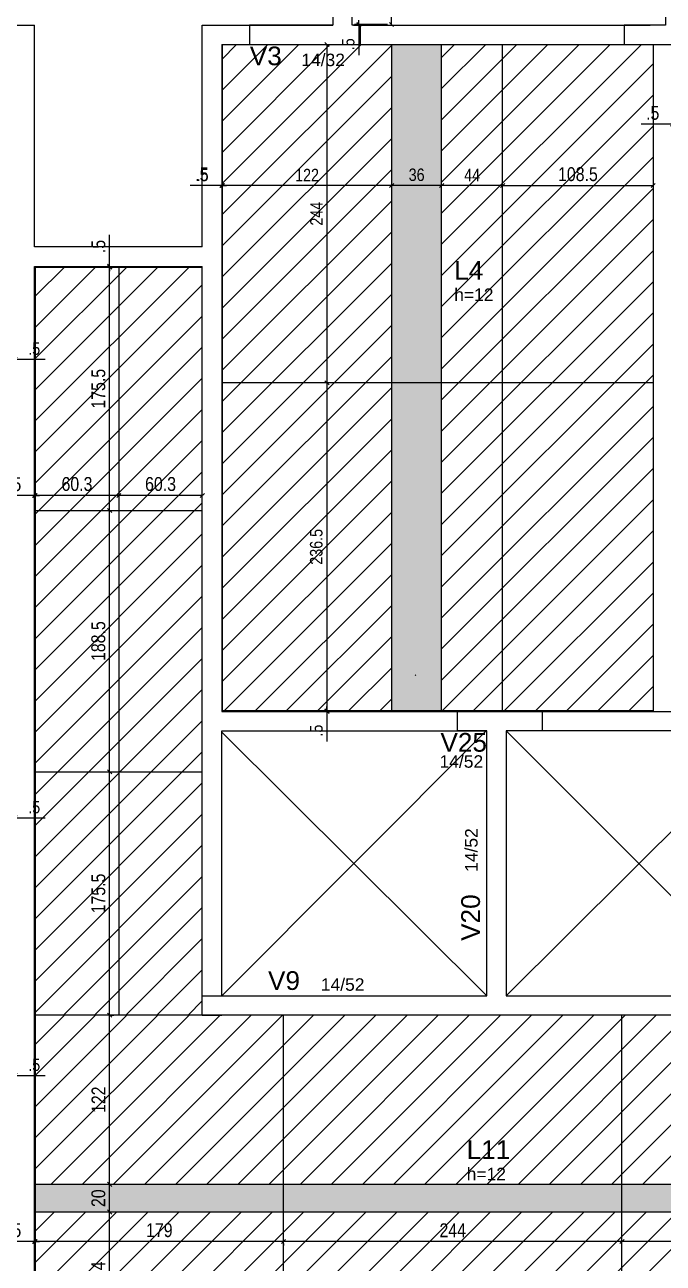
# Model space of a CAD drawing. Header units: millimetres. Extents: x 2513 to 6805, y 428 to 3176.
# Drawn here: x 4114 to 4574, y 1701 to 2594 of the extents above; entities that cross this region are included whole.
import ezdxf

# ---------------------------------------------------------------- set-up
doc = ezdxf.new("R2010")
doc.units = ezdxf.units.MM
for name, color, linetype in [('10', 252, 'Continuous'), ('9', 8, 'Continuous'), ('COTA', 241, 'Continuous'), ('ES-VIGA', 3, 'Continuous'), ('L-D', 2, 'Continuous'), ('L-N', 4, 'Continuous'), ('Painéis', 200, 'Continuous'), ('VIG-D', 2, 'Continuous'), ('VIG-N', 4, 'Continuous')]:
    doc.layers.add(name, color=color, linetype=linetype)
doc.layers.add('Hachura', color=251, linetype='Continuous', lineweight=9)
doc.layers.add('REAPROVEITAMENTO', color=251, linetype='Continuous', lineweight=9)
doc.styles.add('COTA TECNICA', font='techl___.ttf', dxfattribs={"height": 10})
doc.styles.add('COTA TECNICA-50', font='techl___.ttf', dxfattribs={"height": 9})
doc.styles.add('TQS_ARIAL', font='arial.ttf')
doc.dimstyles.new('COTA PAINEL-50', dxfattribs={"dimtxt": 9, "dimasz": 3, "dimexe": 3, "dimexo": 3, "dimgap": 3, "dimtad": 1, "dimdec": 1, "dimzin": 12, "dimdsep": 46, "dimtxsty": 'COTA TECNICA-50', "dimblk1": 'OBLIQUE', "dimblk2": 'OBLIQUE', "dimsah": 1, "dimcen": 0.9, "dimclrd": 4, "dimclre": 4, "dimclrt": 240, "dimadec": 1, "dimazin": 3, "dimtfac": 1, "dimtdec": 1, "dimtmove": 0, "dimatfit": 3, "dimfxl": 1, "dimtolj": 1, "dimtzin": 12, "dimarcsym": 0})
doc.dimstyles.new('PAINEL', dxfattribs={"dimtxt": 10, "dimasz": 3, "dimexe": 3, "dimexo": 3, "dimgap": 3, "dimtad": 1, "dimdec": 1, "dimzin": 12, "dimdsep": 46, "dimtxsty": 'COTA TECNICA', "dimblk1": 'OBLIQUE', "dimblk2": 'OBLIQUE', "dimsah": 1, "dimcen": 0.9, "dimclrd": 4, "dimclre": 4, "dimclrt": 240, "dimadec": 1, "dimazin": 3, "dimtfac": 1, "dimtdec": 1, "dimtmove": 0, "dimatfit": 3, "dimfxl": 1, "dimtolj": 1, "dimtzin": 12, "dimarcsym": 0})

# ---------------------------------------------------------------- blocks, each defined once
blk = doc.blocks.new('_Oblique')
at = {"color": 0, "linetype": 'ByBlock', "lineweight": -2}
blk.add_line((-0.5, -0.5), (0.5, 0.5), dxfattribs=at)
blk = doc.blocks.new('*D169')
at = {"layer": 'COTA', "color": 4, "lineweight": -2, "transparency": 16777216}
for p, q in [((4331.87, 2579.56), (4331.87, 2335.56)), ((4329.48, 2335.56), (4328.87, 2335.56))]:
    blk.add_line(p, q, dxfattribs=at)
at = {"layer": 'Defpoints', "color": 0, "transparency": 16777216}
for p in [(4331.87, 2579.56), (4331.87, 2335.56), (4332.48, 2335.56)]:
    blk.add_point(p, dxfattribs=at)
at = {"layer": 'COTA', "color": 4, "lineweight": -2, "transparency": 16777216, "xscale": 3, "yscale": 3, "zscale": 3}
for p, rotation in [((4331.87, 2579.56), 90), ((4331.87, 2335.56), 270)]:
    blk.add_blockref('_Oblique', p, dxfattribs=dict(at, rotation=rotation))
at = {"layer": 'COTA', "color": 240, "transparency": 16777216, "insert": (4324.3, 2457.56), "char_height": 9, "attachment_point": 5, "rotation": 90, "style": 'COTA TECNICA-50'}
blk.add_mtext('\\A1;244', dxfattribs=at)
blk = doc.blocks.new('*D170')
at = {"layer": 'COTA', "color": 4, "lineweight": -2, "transparency": 16777216}
for p, q in [((4331.87, 2335.56), (4331.87, 2099.06)), ((4334.2, 2099.06), (4328.87, 2099.06))]:
    blk.add_line(p, q, dxfattribs=at)
at = {"layer": 'Defpoints', "color": 0, "transparency": 16777216}
for p in [(4331.87, 2335.56), (4331.87, 2099.06), (4337.2, 2099.06)]:
    blk.add_point(p, dxfattribs=at)
at = {"layer": 'COTA', "color": 4, "lineweight": -2, "transparency": 16777216, "xscale": 3, "yscale": 3, "zscale": 3}
for p, rotation in [((4331.87, 2335.56), 90), ((4331.87, 2099.06), 270)]:
    blk.add_blockref('_Oblique', p, dxfattribs=dict(at, rotation=rotation))
at = {"layer": 'COTA', "color": 240, "transparency": 16777216, "insert": (4324.17, 2217.31), "char_height": 9, "attachment_point": 5, "rotation": 90, "style": 'COTA TECNICA-50'}
blk.add_mtext('\\A1;236.5', dxfattribs=at)
blk = doc.blocks.new('*D88')
at = {"layer": 'COTA', "color": 4, "lineweight": -2, "transparency": 16777216}
blk.add_line((4458.51, 2477.89), (4414.5, 2477.89), dxfattribs=at)
at = {"layer": 'Defpoints', "color": 0, "transparency": 16777216}
for p in [(4414.5, 2477.89), (4414.5, 2477.89), (4458.51, 2477.89)]:
    blk.add_point(p, dxfattribs=at)
at = {"layer": 'COTA', "color": 4, "lineweight": -2, "transparency": 16777216, "xscale": 3, "yscale": 3, "zscale": 3, "rotation": 180}
blk.add_blockref('_Oblique', (4414.5, 2477.89), dxfattribs=at)
at = {"layer": 'COTA', "color": 4, "lineweight": -2, "transparency": 16777216, "xscale": 3, "yscale": 3, "zscale": 3}
blk.add_blockref('_Oblique', (4458.51, 2477.89), dxfattribs=at)
at = {"layer": 'COTA', "color": 240, "transparency": 16777216, "insert": (4436.51, 2485.46), "char_height": 9, "attachment_point": 5, "style": 'COTA TECNICA-50'}
blk.add_mtext('\\A1;44', dxfattribs=at)
blk = doc.blocks.new('*D89')
at = {"layer": 'COTA', "color": 4, "lineweight": -2, "transparency": 16777216}
blk.add_line((4414.5, 2477.89), (4378.5, 2477.89), dxfattribs=at)
at = {"layer": 'Defpoints', "color": 0, "transparency": 16777216}
for p in [(4378.5, 2477.89), (4378.5, 2477.89), (4414.5, 2477.89)]:
    blk.add_point(p, dxfattribs=at)
at = {"layer": 'COTA', "color": 4, "lineweight": -2, "transparency": 16777216, "xscale": 3, "yscale": 3, "zscale": 3, "rotation": 180}
blk.add_blockref('_Oblique', (4378.5, 2477.89), dxfattribs=at)
at = {"layer": 'COTA', "color": 4, "lineweight": -2, "transparency": 16777216, "xscale": 3, "yscale": 3, "zscale": 3}
blk.add_blockref('_Oblique', (4414.5, 2477.89), dxfattribs=at)
at = {"layer": 'COTA', "color": 240, "transparency": 16777216, "insert": (4396.5, 2485.59), "char_height": 9, "attachment_point": 5, "style": 'COTA TECNICA-50'}
blk.add_mtext('\\A1;36', dxfattribs=at)
blk = doc.blocks.new('*D90')
at = {"layer": 'COTA', "color": 4, "lineweight": -2, "transparency": 16777216}
blk.add_line((4378.5, 2477.89), (4256.5, 2477.89), dxfattribs=at)
at = {"layer": 'Defpoints', "color": 0, "transparency": 16777216}
for p in [(4256.5, 2477.89), (4256.5, 2477.89), (4378.5, 2477.89)]:
    blk.add_point(p, dxfattribs=at)
at = {"layer": 'COTA', "color": 4, "lineweight": -2, "transparency": 16777216, "xscale": 3, "yscale": 3, "zscale": 3, "rotation": 180}
blk.add_blockref('_Oblique', (4256.5, 2477.89), dxfattribs=at)
at = {"layer": 'COTA', "color": 4, "lineweight": -2, "transparency": 16777216, "xscale": 3, "yscale": 3, "zscale": 3}
blk.add_blockref('_Oblique', (4378.5, 2477.89), dxfattribs=at)
at = {"layer": 'COTA', "color": 240, "transparency": 16777216, "insert": (4317.5, 2485.44), "char_height": 9, "attachment_point": 5, "style": 'COTA TECNICA-50'}
blk.add_mtext('\\A1;122', dxfattribs=at)
blk = doc.blocks.new('*D91')
at = {"layer": 'COTA', "color": 4, "lineweight": -2, "transparency": 16777216}
for p, q in [((4256, 2477.9), (4234.41, 2477.9)), ((4256.5, 2477.9), (4256, 2477.9)), ((4256.5, 2477.9), (4259.5, 2477.9))]:
    blk.add_line(p, q, dxfattribs=at)
at = {"layer": 'Defpoints', "color": 0, "transparency": 16777216}
for p in [(4256, 2477.9), (4256, 2477.9), (4256.5, 2477.9)]:
    blk.add_point(p, dxfattribs=at)
at = {"layer": 'COTA', "color": 4, "lineweight": -2, "transparency": 16777216, "xscale": 3, "yscale": 3, "zscale": 3}
blk.add_blockref('_Oblique', (4256, 2477.9), dxfattribs=at)
at = {"layer": 'COTA', "color": 4, "lineweight": -2, "transparency": 16777216, "xscale": 3, "yscale": 3, "zscale": 3, "rotation": 180}
blk.add_blockref('_Oblique', (4256.5, 2477.9), dxfattribs=at)
at = {"layer": 'COTA', "color": 240, "transparency": 16777216, "insert": (4242.21, 2485.49), "char_height": 9, "attachment_point": 5, "style": 'COTA TECNICA-50'}
blk.add_mtext('\\A1;.5', dxfattribs=at)
blk = doc.blocks.new('*D92')
at = {"layer": 'COTA', "color": 4, "lineweight": -2, "transparency": 16777216}
for p, q in [((4331.87, 2099.06), (4331.87, 2102.06)), ((4331.87, 2099.06), (4331.87, 2098.56)), ((4331.87, 2098.56), (4331.87, 2076.97))]:
    blk.add_line(p, q, dxfattribs=at)
at = {"layer": 'Defpoints', "color": 0, "transparency": 16777216}
for p in [(4331.87, 2099.06), (4331.87, 2098.56), (4331.87, 2098.56)]:
    blk.add_point(p, dxfattribs=at)
at = {"layer": 'COTA', "color": 4, "lineweight": -2, "transparency": 16777216, "xscale": 3, "yscale": 3, "zscale": 3}
for p, rotation in [((4331.87, 2099.06), 270), ((4331.87, 2098.56), 90)]:
    blk.add_blockref('_Oblique', p, dxfattribs=dict(at, rotation=rotation))
at = {"layer": 'COTA', "color": 240, "transparency": 16777216, "insert": (4324.27, 2084.77), "char_height": 9, "attachment_point": 5, "rotation": 90, "style": 'COTA TECNICA-50'}
blk.add_mtext('\\A1;.5', dxfattribs=at)
blk = doc.blocks.new('*D101')
at = {"layer": 'COTA', "color": 4, "lineweight": -2, "transparency": 16777216}
for p, q in [((4106.5, 2021.97), (4103.5, 2021.97)), ((4106.5, 2021.97), (4107, 2021.97)), ((4107, 2021.97), (4128.6, 2021.97))]:
    blk.add_line(p, q, dxfattribs=at)
at = {"layer": 'Defpoints', "color": 0, "transparency": 16777216}
for p in [(4106.5, 2021.97), (4107, 2021.97), (4107, 2021.97)]:
    blk.add_point(p, dxfattribs=at)
at = {"layer": 'COTA', "color": 4, "lineweight": -2, "transparency": 16777216, "xscale": 3, "yscale": 3, "zscale": 3}
blk.add_blockref('_Oblique', (4106.5, 2021.97), dxfattribs=at)
at = {"layer": 'COTA', "color": 4, "lineweight": -2, "transparency": 16777216, "xscale": 3, "yscale": 3, "zscale": 3, "rotation": 180}
blk.add_blockref('_Oblique', (4107, 2021.97), dxfattribs=at)
at = {"layer": 'COTA', "color": 240, "transparency": 16777216, "insert": (4120.8, 2029.57), "char_height": 9, "attachment_point": 5, "style": 'COTA TECNICA-50'}
blk.add_mtext('\\A1;.5', dxfattribs=at)
blk = doc.blocks.new('*D108')
at = {"layer": 'COTA', "color": 4, "lineweight": -2, "transparency": 16777216}
blk.add_line((4378.37, 2594.06), (4378.37, 2644.31), dxfattribs=at)
at = {"layer": 'Defpoints', "color": 0, "transparency": 16777216}
for p in [(4378.37, 2644.31), (4378.37, 2644.31), (4378.37, 2594.06)]:
    blk.add_point(p, dxfattribs=at)
at = {"layer": 'COTA', "color": 4, "lineweight": -2, "transparency": 16777216, "xscale": 3, "yscale": 3, "zscale": 3}
for p, rotation in [((4378.37, 2644.31), 90), ((4378.37, 2594.06), 270)]:
    blk.add_blockref('_Oblique', p, dxfattribs=dict(at, rotation=rotation))
at = {"layer": 'COTA', "color": 240, "transparency": 16777216, "insert": (4370.68, 2619.19), "char_height": 9, "attachment_point": 5, "rotation": 90, "style": 'COTA TECNICA-50'}
blk.add_mtext('\\A1;50.3', dxfattribs=at)
blk = doc.blocks.new('*D111')
at = {"layer": 'COTA', "color": 4, "lineweight": -2, "transparency": 16777216}
for p, q in [((4375.37, 2594.06), (4351.78, 2594.06)), ((4375.37, 2593.56), (4351.78, 2593.56)), ((4354.78, 2594.06), (4354.78, 2597.06)), ((4354.78, 2594.06), (4354.78, 2593.56)), ((4354.78, 2593.56), (4354.78, 2571.97))]:
    blk.add_line(p, q, dxfattribs=at)
at = {"layer": 'Defpoints', "color": 0, "transparency": 16777216}
for p in [(4354.78, 2593.56), (4378.37, 2594.06), (4378.37, 2593.56)]:
    blk.add_point(p, dxfattribs=at)
at = {"layer": 'COTA', "color": 4, "lineweight": -2, "transparency": 16777216, "xscale": 3, "yscale": 3, "zscale": 3}
for p, rotation in [((4354.78, 2594.06), 270), ((4354.78, 2593.56), 90)]:
    blk.add_blockref('_Oblique', p, dxfattribs=dict(at, rotation=rotation))
at = {"layer": 'COTA', "color": 240, "transparency": 16777216, "insert": (4347.18, 2579.77), "char_height": 9, "attachment_point": 5, "rotation": 90, "style": 'COTA TECNICA-50'}
blk.add_mtext('\\A1;.5', dxfattribs=at)
blk = doc.blocks.new('*D55')
at = {"layer": 'COTA', "color": 4, "lineweight": -2, "transparency": 16777216}
for p, q in [((4106.5, 2352.62), (4103.5, 2352.62)), ((4106.5, 2352.62), (4107, 2352.62)), ((4107, 2352.62), (4128.6, 2352.62))]:
    blk.add_line(p, q, dxfattribs=at)
at = {"layer": 'Defpoints', "color": 0, "transparency": 16777216}
for p in [(4106.5, 2352.62), (4107, 2352.62), (4107, 2352.62)]:
    blk.add_point(p, dxfattribs=at)
at = {"layer": 'COTA', "color": 4, "lineweight": -2, "transparency": 16777216, "xscale": 3, "yscale": 3, "zscale": 3}
blk.add_blockref('_Oblique', (4106.5, 2352.62), dxfattribs=at)
at = {"layer": 'COTA', "color": 4, "lineweight": -2, "transparency": 16777216, "xscale": 3, "yscale": 3, "zscale": 3, "rotation": 180}
blk.add_blockref('_Oblique', (4107, 2352.62), dxfattribs=at)
at = {"layer": 'COTA', "color": 240, "transparency": 16777216, "insert": (4120.8, 2360.22), "char_height": 9, "attachment_point": 5, "style": 'COTA TECNICA-50'}
blk.add_mtext('\\A1;.5', dxfattribs=at)
blk = doc.blocks.new('*D58')
at = {"layer": 'COTA', "color": 4, "lineweight": -2, "transparency": 16777216}
for p, q in [((4106.5, 1836.15), (4103.5, 1836.15)), ((4106.5, 1836.15), (4107, 1836.15)), ((4107, 1836.15), (4128.6, 1836.15))]:
    blk.add_line(p, q, dxfattribs=at)
at = {"layer": 'Defpoints', "color": 0, "transparency": 16777216}
for p in [(4106.5, 1836.15), (4107, 1836.15), (4107, 1836.15)]:
    blk.add_point(p, dxfattribs=at)
at = {"layer": 'COTA', "color": 4, "lineweight": -2, "transparency": 16777216, "xscale": 3, "yscale": 3, "zscale": 3}
blk.add_blockref('_Oblique', (4106.5, 1836.15), dxfattribs=at)
at = {"layer": 'COTA', "color": 4, "lineweight": -2, "transparency": 16777216, "xscale": 3, "yscale": 3, "zscale": 3, "rotation": 180}
blk.add_blockref('_Oblique', (4107, 1836.15), dxfattribs=at)
at = {"layer": 'COTA', "color": 240, "transparency": 16777216, "insert": (4120.8, 1843.75), "char_height": 9, "attachment_point": 5, "style": 'COTA TECNICA-50'}
blk.add_mtext('\\A1;.5', dxfattribs=at)
blk = doc.blocks.new('*D152')
at = {"layer": 'COTA', "color": 4, "lineweight": -2, "transparency": 16777216}
for p, q in [((4581, 2522.14), (4558.35, 2522.14)), ((4581.5, 2522.14), (4581, 2522.14)), ((4581.5, 2522.14), (4584.5, 2522.14))]:
    blk.add_line(p, q, dxfattribs=at)
at = {"layer": 'Defpoints', "color": 0, "transparency": 16777216}
for p in [(4581, 2522.14), (4581, 2522.14), (4581.5, 2522.14)]:
    blk.add_point(p, dxfattribs=at)
at = {"layer": 'COTA', "color": 4, "lineweight": -2, "transparency": 16777216, "xscale": 3, "yscale": 3, "zscale": 3}
blk.add_blockref('_Oblique', (4581, 2522.14), dxfattribs=at)
at = {"layer": 'COTA', "color": 4, "lineweight": -2, "transparency": 16777216, "xscale": 3, "yscale": 3, "zscale": 3, "rotation": 180}
blk.add_blockref('_Oblique', (4581.5, 2522.14), dxfattribs=at)
at = {"layer": 'COTA', "color": 240, "transparency": 16777216, "insert": (4566.68, 2530.25), "char_height": 10, "attachment_point": 5, "style": 'COTA TECNICA'}
blk.add_mtext('\\A1;.5', dxfattribs=at)
blk = doc.blocks.new('*D9')
at = {"layer": 'COTA', "color": 4, "lineweight": -2, "transparency": 16777216}
blk.add_line((4175.19, 1653.57), (4175.19, 1737.57), dxfattribs=at)
at = {"layer": 'Defpoints', "color": 0, "transparency": 16777216}
for p in [(4175.19, 1737.57), (4175.19, 1737.57), (4175.19, 1653.57)]:
    blk.add_point(p, dxfattribs=at)
at = {"layer": 'COTA', "color": 4, "lineweight": -2, "transparency": 16777216, "xscale": 3, "yscale": 3, "zscale": 3}
for p, rotation in [((4175.19, 1737.57), 90), ((4175.19, 1653.57), 270)]:
    blk.add_blockref('_Oblique', p, dxfattribs=dict(at, rotation=rotation))
at = {"layer": 'COTA', "color": 240, "transparency": 16777216, "insert": (4167.1, 1695.57), "char_height": 10, "attachment_point": 5, "rotation": 90, "style": 'COTA TECNICA'}
blk.add_mtext('\\A1;84', dxfattribs=at)
blk = doc.blocks.new('*D10')
at = {"layer": 'COTA', "color": 4, "lineweight": -2, "transparency": 16777216}
blk.add_line((4175.19, 1737.57), (4175.19, 1757.57), dxfattribs=at)
at = {"layer": 'Defpoints', "color": 0, "transparency": 16777216}
for p in [(4175.19, 1757.57), (4175.19, 1757.57), (4175.19, 1737.57)]:
    blk.add_point(p, dxfattribs=at)
at = {"layer": 'COTA', "color": 4, "lineweight": -2, "transparency": 16777216, "xscale": 3, "yscale": 3, "zscale": 3}
for p, rotation in [((4175.19, 1757.57), 90), ((4175.19, 1737.57), 270)]:
    blk.add_blockref('_Oblique', p, dxfattribs=dict(at, rotation=rotation))
at = {"layer": 'COTA', "color": 240, "transparency": 16777216, "insert": (4167.09, 1747.57), "char_height": 10, "attachment_point": 5, "rotation": 90, "style": 'COTA TECNICA'}
blk.add_mtext('\\A1;20', dxfattribs=at)
blk = doc.blocks.new('*D11')
at = {"layer": 'COTA', "color": 4, "lineweight": -2, "transparency": 16777216}
blk.add_line((4175.19, 1757.57), (4175.19, 1879.57), dxfattribs=at)
at = {"layer": 'Defpoints', "color": 0, "transparency": 16777216}
for p in [(4175.19, 1879.57), (4175.19, 1879.57), (4175.19, 1757.57)]:
    blk.add_point(p, dxfattribs=at)
at = {"layer": 'COTA', "color": 4, "lineweight": -2, "transparency": 16777216, "xscale": 3, "yscale": 3, "zscale": 3}
for p, rotation in [((4175.19, 1879.57), 90), ((4175.19, 1757.57), 270)]:
    blk.add_blockref('_Oblique', p, dxfattribs=dict(at, rotation=rotation))
at = {"layer": 'COTA', "color": 240, "transparency": 16777216, "insert": (4167.14, 1818.57), "char_height": 10, "attachment_point": 5, "rotation": 90, "style": 'COTA TECNICA'}
blk.add_mtext('\\A1;122', dxfattribs=at)
blk = doc.blocks.new('*D15')
at = {"layer": 'COTA', "color": 4, "lineweight": -2, "transparency": 16777216}
blk.add_line((4242, 2254.35), (4181.75, 2254.35), dxfattribs=at)
at = {"layer": 'Defpoints', "color": 0, "transparency": 16777216}
for p in [(4181.75, 2254.35), (4181.75, 2254.35), (4242, 2254.35)]:
    blk.add_point(p, dxfattribs=at)
at = {"layer": 'COTA', "color": 4, "lineweight": -2, "transparency": 16777216, "xscale": 3, "yscale": 3, "zscale": 3, "rotation": 180}
blk.add_blockref('_Oblique', (4181.75, 2254.35), dxfattribs=at)
at = {"layer": 'COTA', "color": 4, "lineweight": -2, "transparency": 16777216, "xscale": 3, "yscale": 3, "zscale": 3}
blk.add_blockref('_Oblique', (4242, 2254.35), dxfattribs=at)
at = {"layer": 'COTA', "color": 240, "transparency": 16777216, "insert": (4211.88, 2262.57), "char_height": 10, "attachment_point": 5, "style": 'COTA TECNICA'}
blk.add_mtext('\\A1;60.3', dxfattribs=at)
blk = doc.blocks.new('*D16')
at = {"layer": 'COTA', "color": 4, "lineweight": -2, "transparency": 16777216}
blk.add_line((4181.75, 2254.35), (4121.5, 2254.35), dxfattribs=at)
at = {"layer": 'Defpoints', "color": 0, "transparency": 16777216}
for p in [(4121.5, 2254.35), (4121.5, 2254.35), (4181.75, 2254.35)]:
    blk.add_point(p, dxfattribs=at)
at = {"layer": 'COTA', "color": 4, "lineweight": -2, "transparency": 16777216, "xscale": 3, "yscale": 3, "zscale": 3, "rotation": 180}
blk.add_blockref('_Oblique', (4121.5, 2254.35), dxfattribs=at)
at = {"layer": 'COTA', "color": 4, "lineweight": -2, "transparency": 16777216, "xscale": 3, "yscale": 3, "zscale": 3}
blk.add_blockref('_Oblique', (4181.75, 2254.35), dxfattribs=at)
at = {"layer": 'COTA', "color": 240, "transparency": 16777216, "insert": (4151.63, 2262.57), "char_height": 10, "attachment_point": 5, "style": 'COTA TECNICA'}
blk.add_mtext('\\A1;60.3', dxfattribs=at)
blk = doc.blocks.new('*D17')
at = {"layer": 'COTA', "color": 4, "lineweight": -2, "transparency": 16777216}
for p, q in [((4121, 2254.35), (4098.35, 2254.35)), ((4121.5, 2254.35), (4121, 2254.35)), ((4121.5, 2254.35), (4124.5, 2254.35))]:
    blk.add_line(p, q, dxfattribs=at)
at = {"layer": 'Defpoints', "color": 0, "transparency": 16777216}
for p in [(4121, 2254.35), (4121, 2254.35), (4121.5, 2254.35)]:
    blk.add_point(p, dxfattribs=at)
at = {"layer": 'COTA', "color": 4, "lineweight": -2, "transparency": 16777216, "xscale": 3, "yscale": 3, "zscale": 3}
blk.add_blockref('_Oblique', (4121, 2254.35), dxfattribs=at)
at = {"layer": 'COTA', "color": 4, "lineweight": -2, "transparency": 16777216, "xscale": 3, "yscale": 3, "zscale": 3, "rotation": 180}
blk.add_blockref('_Oblique', (4121.5, 2254.35), dxfattribs=at)
at = {"layer": 'COTA', "color": 240, "transparency": 16777216, "insert": (4106.68, 2262.46), "char_height": 10, "attachment_point": 5, "style": 'COTA TECNICA'}
blk.add_mtext('\\A1;.5', dxfattribs=at)
blk = doc.blocks.new('*D18')
at = {"layer": 'COTA', "color": 4, "lineweight": -2, "transparency": 16777216}
blk.add_line((4458.51, 2477.89), (4567, 2477.89), dxfattribs=at)
at = {"layer": 'Defpoints', "color": 0, "transparency": 16777216}
for p in [(4458.51, 2477.89), (4567, 2477.89), (4567, 2477.89)]:
    blk.add_point(p, dxfattribs=at)
at = {"layer": 'COTA', "color": 4, "lineweight": -2, "transparency": 16777216, "xscale": 3, "yscale": 3, "zscale": 3, "rotation": 180}
blk.add_blockref('_Oblique', (4458.51, 2477.89), dxfattribs=at)
at = {"layer": 'COTA', "color": 4, "lineweight": -2, "transparency": 16777216, "xscale": 3, "yscale": 3, "zscale": 3}
blk.add_blockref('_Oblique', (4567, 2477.89), dxfattribs=at)
at = {"layer": 'COTA', "color": 240, "transparency": 16777216, "insert": (4512.76, 2486.02), "char_height": 10, "attachment_point": 5, "style": 'COTA TECNICA'}
blk.add_mtext('\\A1;108.5', dxfattribs=at)
blk = doc.blocks.new('*D19')
at = {"layer": 'COTA', "color": 4, "lineweight": -2, "transparency": 16777216}
for p, q in [((4175.19, 1879.57), (4175.19, 2055.07)), ((4175.64, 2055.07), (4178.19, 2055.07)), ((4175.64, 1879.57), (4178.19, 1879.57))]:
    blk.add_line(p, q, dxfattribs=at)
at = {"layer": 'Defpoints', "color": 0, "transparency": 16777216}
for p in [(4172.64, 2055.07), (4175.19, 2055.07), (4172.64, 1879.57)]:
    blk.add_point(p, dxfattribs=at)
at = {"layer": 'COTA', "color": 4, "lineweight": -2, "transparency": 16777216, "xscale": 3, "yscale": 3, "zscale": 3}
for p, rotation in [((4175.19, 2055.07), 90), ((4175.19, 1879.57), 270)]:
    blk.add_blockref('_Oblique', p, dxfattribs=dict(at, rotation=rotation))
at = {"layer": 'COTA', "color": 240, "transparency": 16777216, "insert": (4167.08, 1967.32), "char_height": 10, "attachment_point": 5, "rotation": 90, "style": 'COTA TECNICA'}
blk.add_mtext('\\A1;175.5', dxfattribs=at)
blk = doc.blocks.new('*D20')
at = {"layer": 'COTA', "color": 4, "lineweight": -2, "transparency": 16777216}
blk.add_line((4175.19, 2055.07), (4175.19, 2243.57), dxfattribs=at)
at = {"layer": 'Defpoints', "color": 0, "transparency": 16777216}
for p in [(4175.19, 2243.57), (4175.19, 2243.57), (4175.19, 2055.07)]:
    blk.add_point(p, dxfattribs=at)
at = {"layer": 'COTA', "color": 4, "lineweight": -2, "transparency": 16777216, "xscale": 3, "yscale": 3, "zscale": 3}
for p, rotation in [((4175.19, 2243.57), 90), ((4175.19, 2055.07), 270)]:
    blk.add_blockref('_Oblique', p, dxfattribs=dict(at, rotation=rotation))
at = {"layer": 'COTA', "color": 240, "transparency": 16777216, "insert": (4167.06, 2149.32), "char_height": 10, "attachment_point": 5, "rotation": 90, "style": 'COTA TECNICA'}
blk.add_mtext('\\A1;188.5', dxfattribs=at)
blk = doc.blocks.new('*D21')
at = {"layer": 'COTA', "color": 4, "lineweight": -2, "transparency": 16777216}
blk.add_line((4175.19, 2243.57), (4175.19, 2419.07), dxfattribs=at)
at = {"layer": 'Defpoints', "color": 0, "transparency": 16777216}
for p in [(4175.19, 2419.07), (4175.19, 2419.07), (4175.19, 2243.57)]:
    blk.add_point(p, dxfattribs=at)
at = {"layer": 'COTA', "color": 4, "lineweight": -2, "transparency": 16777216, "xscale": 3, "yscale": 3, "zscale": 3}
for p, rotation in [((4175.19, 2419.07), 90), ((4175.19, 2243.57), 270)]:
    blk.add_blockref('_Oblique', p, dxfattribs=dict(at, rotation=rotation))
at = {"layer": 'COTA', "color": 240, "transparency": 16777216, "insert": (4167.08, 2331.32), "char_height": 10, "attachment_point": 5, "rotation": 90, "style": 'COTA TECNICA'}
blk.add_mtext('\\A1;175.5', dxfattribs=at)
blk = doc.blocks.new('*D22')
at = {"layer": 'COTA', "color": 4, "lineweight": -2, "transparency": 16777216}
for p, q in [((4175.19, 2419.57), (4175.19, 2442.22)), ((4175.19, 2419.07), (4175.19, 2419.57)), ((4175.19, 2419.07), (4175.19, 2416.07))]:
    blk.add_line(p, q, dxfattribs=at)
at = {"layer": 'Defpoints', "color": 0, "transparency": 16777216}
for p in [(4175.19, 2419.57), (4175.19, 2419.57), (4175.19, 2419.07)]:
    blk.add_point(p, dxfattribs=at)
at = {"layer": 'COTA', "color": 4, "lineweight": -2, "transparency": 16777216, "xscale": 3, "yscale": 3, "zscale": 3}
for p, rotation in [((4175.19, 2419.57), 270), ((4175.19, 2419.07), 90)]:
    blk.add_blockref('_Oblique', p, dxfattribs=dict(at, rotation=rotation))
at = {"layer": 'COTA', "color": 240, "transparency": 16777216, "insert": (4167.08, 2433.89), "char_height": 10, "attachment_point": 5, "rotation": 90, "style": 'COTA TECNICA'}
blk.add_mtext('\\A1;.5', dxfattribs=at)
blk = doc.blocks.new('*D24')
at = {"layer": 'COTA', "color": 4, "lineweight": -2, "transparency": 16777216}
blk.add_line((4788.51, 1716.36), (4544.51, 1716.36), dxfattribs=at)
at = {"layer": 'Defpoints', "color": 0, "transparency": 16777216}
for p in [(4544.51, 1716.36), (4544.51, 1716.36), (4788.51, 1716.36)]:
    blk.add_point(p, dxfattribs=at)
at = {"layer": 'COTA', "color": 4, "lineweight": -2, "transparency": 16777216, "xscale": 3, "yscale": 3, "zscale": 3, "rotation": 180}
blk.add_blockref('_Oblique', (4544.51, 1716.36), dxfattribs=at)
at = {"layer": 'COTA', "color": 4, "lineweight": -2, "transparency": 16777216, "xscale": 3, "yscale": 3, "zscale": 3}
blk.add_blockref('_Oblique', (4788.51, 1716.36), dxfattribs=at)
at = {"layer": 'COTA', "color": 240, "transparency": 16777216, "insert": (4666.51, 1724.43), "char_height": 10, "attachment_point": 5, "style": 'COTA TECNICA'}
blk.add_mtext('\\A1;244', dxfattribs=at)
blk = doc.blocks.new('*D25')
at = {"layer": 'COTA', "color": 4, "lineweight": -2, "transparency": 16777216}
for p, q in [((4544.51, 1716.36), (4300.51, 1716.36)), ((4300.51, 1714.86), (4300.51, 1713.36))]:
    blk.add_line(p, q, dxfattribs=at)
at = {"layer": 'Defpoints', "color": 0, "transparency": 16777216}
for p in [(4300.51, 1717.86), (4300.51, 1716.36), (4544.51, 1716.36)]:
    blk.add_point(p, dxfattribs=at)
at = {"layer": 'COTA', "color": 4, "lineweight": -2, "transparency": 16777216, "xscale": 3, "yscale": 3, "zscale": 3, "rotation": 180}
blk.add_blockref('_Oblique', (4300.51, 1716.36), dxfattribs=at)
at = {"layer": 'COTA', "color": 4, "lineweight": -2, "transparency": 16777216, "xscale": 3, "yscale": 3, "zscale": 3}
blk.add_blockref('_Oblique', (4544.51, 1716.36), dxfattribs=at)
at = {"layer": 'COTA', "color": 240, "transparency": 16777216, "insert": (4422.51, 1724.43), "char_height": 10, "attachment_point": 5, "style": 'COTA TECNICA'}
blk.add_mtext('\\A1;244', dxfattribs=at)
blk = doc.blocks.new('*D26')
at = {"layer": 'COTA', "color": 4, "lineweight": -2, "transparency": 16777216}
blk.add_line((4300.51, 1716.36), (4121.5, 1716.36), dxfattribs=at)
at = {"layer": 'Defpoints', "color": 0, "transparency": 16777216}
for p in [(4121.5, 1716.36), (4121.5, 1716.36), (4300.51, 1716.36)]:
    blk.add_point(p, dxfattribs=at)
at = {"layer": 'COTA', "color": 4, "lineweight": -2, "transparency": 16777216, "xscale": 3, "yscale": 3, "zscale": 3, "rotation": 180}
blk.add_blockref('_Oblique', (4121.5, 1716.36), dxfattribs=at)
at = {"layer": 'COTA', "color": 4, "lineweight": -2, "transparency": 16777216, "xscale": 3, "yscale": 3, "zscale": 3}
blk.add_blockref('_Oblique', (4300.51, 1716.36), dxfattribs=at)
at = {"layer": 'COTA', "color": 240, "transparency": 16777216, "insert": (4211.01, 1724.46), "char_height": 10, "attachment_point": 5, "style": 'COTA TECNICA'}
blk.add_mtext('\\A1;179', dxfattribs=at)
blk = doc.blocks.new('*D27')
at = {"layer": 'COTA', "color": 4, "lineweight": -2, "transparency": 16777216}
for p, q in [((4121, 1716.36), (4098.35, 1716.36)), ((4121.5, 1716.36), (4121, 1716.36)), ((4121.5, 1716.36), (4124.5, 1716.36))]:
    blk.add_line(p, q, dxfattribs=at)
at = {"layer": 'Defpoints', "color": 0, "transparency": 16777216}
for p in [(4121, 1716.36), (4121, 1716.36), (4121.5, 1716.36)]:
    blk.add_point(p, dxfattribs=at)
at = {"layer": 'COTA', "color": 4, "lineweight": -2, "transparency": 16777216, "xscale": 3, "yscale": 3, "zscale": 3}
blk.add_blockref('_Oblique', (4121, 1716.36), dxfattribs=at)
at = {"layer": 'COTA', "color": 4, "lineweight": -2, "transparency": 16777216, "xscale": 3, "yscale": 3, "zscale": 3, "rotation": 180}
blk.add_blockref('_Oblique', (4121.5, 1716.36), dxfattribs=at)
at = {"layer": 'COTA', "color": 240, "transparency": 16777216, "insert": (4106.68, 1724.47), "char_height": 10, "attachment_point": 5, "style": 'COTA TECNICA'}
blk.add_mtext('\\A1;.5', dxfattribs=at)
blk = doc.blocks.new('*D29')
at = {"layer": 'COTA', "color": 4, "lineweight": -2, "transparency": 16777216}
for p, q in [((4256, 2477.89), (4233.35, 2477.89)), ((4256.5, 2477.89), (4256, 2477.89)), ((4256.5, 2477.89), (4259.5, 2477.89))]:
    blk.add_line(p, q, dxfattribs=at)
at = {"layer": 'Defpoints', "color": 0, "transparency": 16777216}
for p in [(4256, 2477.89), (4256, 2477.89), (4256.5, 2477.89)]:
    blk.add_point(p, dxfattribs=at)
at = {"layer": 'COTA', "color": 4, "lineweight": -2, "transparency": 16777216, "xscale": 3, "yscale": 3, "zscale": 3}
blk.add_blockref('_Oblique', (4256, 2477.89), dxfattribs=at)
at = {"layer": 'COTA', "color": 4, "lineweight": -2, "transparency": 16777216, "xscale": 3, "yscale": 3, "zscale": 3, "rotation": 180}
blk.add_blockref('_Oblique', (4256.5, 2477.89), dxfattribs=at)
at = {"layer": 'COTA', "color": 240, "transparency": 16777216, "insert": (4241.68, 2486), "char_height": 10, "attachment_point": 5, "style": 'COTA TECNICA'}
blk.add_mtext('\\A1;.5', dxfattribs=at)

msp = doc.modelspace()

# ---------------------------------------------------------------- hatches: boundary and pattern name
at = {"layer": 'Hachura', "linetype": 'ByBlock'}
h = msp.add_hatch(color=256, dxfattribs=at)
h.dxf.hatch_style = 1
h.paths.add_polyline_path([(4414.5, 2579.56), (4378.5, 2579.56), (4378.5, 2099.06), (4414.5, 2099.06)])
h = msp.add_hatch(color=256, dxfattribs=at)
h.dxf.hatch_style = 1
h.paths.add_polyline_path([(4788.51, 1737.57), (4788.51, 1757.57), (4121.5, 1757.57), (4121.5, 1737.57)])
at = {"layer": 'REAPROVEITAMENTO', "linetype": 'ByBlock'}
h = msp.add_hatch(dxfattribs=at)
h.set_pattern_fill('ANSI31', color=256, scale=5, style=2)
h.set_pattern_definition([(45, (-1367.914, -495.662), (-11.22532, 11.22532), [])])
h.paths.add_polyline_path([(4256, 2099.06), (4378.5, 2099.06), (4378.5, 2579.56), (4256, 2579.56)])
h.paths.add_polyline_path([(4378.5, 2125.06), (4378.5, 2124.56), (4398.5, 2124.56), (4398.5, 2125.06)])
h.paths.add_polyline_path([(4458.51, 2099.06), (4567, 2099.06), (4567, 2579.56), (4414.5, 2579.56), (4414.5, 2099.06)])
h = msp.add_hatch(dxfattribs=at)
h.set_pattern_fill('ANSI31', color=256, scale=5, style=2)
h.set_pattern_definition([(45, (-1451.414, -593.12), (-11.22532, 11.22532), [])])
h.paths.add_polyline_path([(4121.5, 1879.57), (4242, 1879.57), (4242, 2419.07), (4121.5, 2419.07)])
h = msp.add_hatch(dxfattribs=at)
h.set_pattern_fill('ANSI31', color=256, scale=5, style=2)
h.set_pattern_definition([(45, (-1451.414, -1132.62), (-11.22532, 11.22532), [])])
h.paths.add_polyline_path([(4121.5, 1757.57), (4788.51, 1757.57), (4788.51, 1879.57), (4121.5, 1879.57)])
h.paths.add_polyline_path([(4788.51, 1737.57), (4121.5, 1737.57), (4121.5, 1403.57), (4242, 1403.57), (4242, 1588.57), (4297, 1588.57), (4297, 1653.57), (4788.51, 1653.57)])

# ---------------------------------------------------------------- linework, layer by layer
at = {"layer": '10', "color": 252, "linetype": 'Continuous'}
for p, q in [((4256, 1893.57), (4446.5, 2084.57)), ((4447, 1893.57), (4256, 2083.57)), ((4652, 1893.57), (4461, 2084.57)), ((4461, 1893.57), (4652, 2083.57))]:
    msp.add_line(p, q, dxfattribs=at)
at = {"layer": '9', "color": 8, "linetype": 'Continuous'}
for p, q in [((3622, 2593.57), (4121, 2593.57)), ((4242, 2593.57), (4336, 2593.57)), ((4242, 2433.57), (4242, 2593.57)), ((4350.96, 2593.57), (4564.92, 2593.57)), ((4256, 2579.57), (4567, 2579.57)), ((4567, 2579.57), (4567, 2098.57)), ((4121, 1403.57), (4121, 2419.57)), ((4121, 2419.57), (4242, 2419.57)), ((4242, 1879.57), (4242, 2419.57)), ((4121, 2263.57), (4121, 2249.57)), ((4567, 2098.57), (4581, 2098.57)), ((4256, 1893.57), (4256, 2084.57)), ((4256, 2084.57), (4447, 2084.57)), ((4242, 1879.57), (4256, 1879.57))]:
    msp.add_line(p, q, dxfattribs=at)
for points in [[(4242, 2433.57), (4121, 2433.57), (4121, 2593.57)], [(4256, 2579.57), (4256, 2098.57), (4666, 2098.57), (4666, 2084.57)], [(4652, 1893.57), (4652, 2084.57), (4461, 2084.57)]]:
    msp.add_lwpolyline(points, dxfattribs=at)
at = {"layer": 'ES-VIGA', "linetype": 'Continuous'}
for points in [[(4576, 2593.57), (4546, 2593.57), (4546, 2579.57), (4642, 2579.57), (4642, 2593.57), (4590, 2593.57), (4590, 2703.57), (4336, 2703.57), (4336, 2593.57), (4276, 2593.57), (4276, 2579.57), (4356, 2579.57), (4356, 2593.57), (4350, 2593.57), (4350, 2689.57), (4576, 2689.57), (4576, 2593.57)], [(4426, 2098.57), (4487, 2098.57), (4487, 2084.57), (4461, 2084.57), (4461, 1893.57), (4666, 1893.57), (4666, 1879.57), (4242, 1879.57), (4242, 1893.57), (4447, 1893.57), (4447, 2084.57), (4426, 2084.57), (4426, 2098.57)]]:
    msp.add_lwpolyline(points, dxfattribs=at)
at = {"layer": 'Painéis'}
for p, q in [((4256.5, 2099.06), (4256.5, 2579.56)), ((4378.5, 2099.06), (4378.5, 2579.56)), ((4414.5, 2099.06), (4414.5, 2579.56)), ((4458.51, 2099.06), (4458.51, 2579.56)), ((4121.5, 2419.07), (4121.5, 1403.57)), ((4121.5, 2419.07), (4242, 2419.07)), ((4181.75, 2419.07), (4181.75, 1879.57)), ((4567, 2335.56), (4256.5, 2335.56)), ((4121.5, 2243.57), (4242, 2243.57)), ((4567, 2099.06), (4256.5, 2099.06)), ((4121.5, 2055.07), (4242, 2055.07)), ((4788.51, 1879.57), (4121.5, 1879.57)), ((4300.51, 1653.57), (4300.51, 1879.57)), ((4544.51, 1653.57), (4544.51, 1879.57)), ((4788.51, 1757.57), (4121.5, 1757.57)), ((4788.51, 1737.57), (4121.5, 1737.57))]:
    msp.add_line(p, q, dxfattribs=at)

# ---------------------------------------------------------------- texts
at = {"layer": 'L-D', "linetype": 'Continuous', "style": 'TQS_ARIAL'}
for p in [(4423.57, 2394.69), (4432.57, 1760.55)]:
    msp.add_text('h=12', height=9, dxfattribs=at).set_placement(p)
at = {"layer": 'L-N', "linetype": 'Continuous', "style": 'TQS_ARIAL'}
for s, p in [('L4', (4423.57, 2409.99)), ('L11', (4432.57, 1775.85))]:
    msp.add_text(s, height=13.5, dxfattribs=at).set_placement(p)
at = {"layer": 'VIG-D', "linetype": 'Continuous', "style": 'TQS_ARIAL'}
for s, p in [('14/32', (4313.36, 2563.99)), ('14/52', (4413, 2058.01)), ('14/52', (4327.43, 1897.16))]:
    msp.add_text(s, height=9, dxfattribs=at).set_placement(p)
msp.add_text('14/52', height=9, rotation=90, dxfattribs=at).set_placement((4440.43, 1982.91))
at = {"layer": 'VIG-N', "linetype": 'Continuous', "style": 'TQS_ARIAL'}
for s, p in [('V3', (4276.23, 2564.62)), ('V25', (4413.65, 2069.58)), ('V9', (4289.35, 1897.78))]:
    msp.add_text(s, height=13.5, dxfattribs=at).set_placement(p)
msp.add_text('V20', height=13.5, rotation=90, dxfattribs=at).set_placement((4442.14, 1933.14))

# ---------------------------------------------------------------- dimensions: what is measured, and where the dimension line sits
at = {"layer": 'COTA'}
for base, p1, p2, dimstyle, picture, middle in [((4378.37433768, 2644.31122152), (4378.37433768, 2594.06122152), (4378.37433768, 2644.31122152), 'COTA PAINEL-50', '*D108', (4370.67696926, 2619.18622152)), ((4331.87, 2335.56), (4331.87, 2579.56), (4332.48, 2335.56), 'COTA PAINEL-50', '*D169', (4324.3, 2457.56)), ((4175.19, 2419.57), (4175.19, 2419.07), (4175.19, 2419.57), 'PAINEL', '*D22', (4167.08, 2433.89)), ((4175.19, 2419.07), (4175.19, 2243.57), (4175.19, 2419.07), 'PAINEL', '*D21', (4167.08, 2331.32)), ((4331.87, 2099.06), (4331.87, 2335.56), (4337.2, 2099.06), 'COTA PAINEL-50', '*D170', (4324.17, 2217.31)), ((4175.19, 2243.57), (4175.19, 2055.07), (4175.19, 2243.57), 'PAINEL', '*D20', (4167.06, 2149.32)), ((4331.87, 2098.56), (4331.87, 2099.06), (4331.87, 2098.56), 'COTA PAINEL-50', '*D92', (4324.27, 2084.77)), ((4175.19, 2055.07), (4172.64, 1879.57), (4172.64, 2055.07), 'PAINEL', '*D19', (4167.08, 1967.32)), ((4175.19, 1879.57), (4175.19, 1757.57), (4175.19, 1879.57), 'PAINEL', '*D11', (4167.14, 1818.57)), ((4175.19, 1737.57), (4175.19, 1653.57), (4175.19, 1737.57), 'PAINEL', '*D9', (4167.1, 1695.57))]:
    dim = msp.add_linear_dim(base=base, p1=p1, p2=p2, angle=90, dimstyle=dimstyle, dxfattribs=at)
    dim.commit()
    dim.dimension.update_dxf_attribs({"geometry": picture, "text_midpoint": middle})
for base, p1, p2, dimstyle, picture, middle in [((4354.78, 2593.56), (4378.37, 2594.06), (4378.37, 2593.56), 'COTA PAINEL-50', '*D111', (4354.78, 2579.77)), ((4175.19, 1757.57), (4175.19, 1737.57), (4175.19, 1757.57), 'PAINEL', '*D10', (4175.19, 1747.57))]:
    dim = msp.add_linear_dim(base=base, p1=p1, p2=p2, angle=90, dimstyle=dimstyle, dxfattribs=at)
    dim.commit()
    dim.dimension.update_dxf_attribs({"geometry": picture, "text_midpoint": middle, "dimtype": 160})
for base, p1, p2, dimstyle, picture, middle in [((4581, 2522.14), (4581.5, 2522.14), (4581, 2522.14), 'PAINEL', '*D152', (4566.68, 2530.25)), ((4256, 2477.89), (4256.5, 2477.89), (4256, 2477.89), 'PAINEL', '*D29', (4241.68, 2486)), ((4567, 2477.89), (4458.51, 2477.89), (4567, 2477.89), 'PAINEL', '*D18', (4512.76, 2486.02)), ((4256, 2477.9), (4256.5, 2477.9), (4256, 2477.9), 'COTA PAINEL-50', '*D91', (4242.21, 2485.49)), ((4256.5, 2477.89), (4378.5, 2477.89), (4256.5, 2477.89), 'COTA PAINEL-50', '*D90', (4317.5, 2485.44)), ((4378.5, 2477.89), (4414.5, 2477.89), (4378.5, 2477.89), 'COTA PAINEL-50', '*D89', (4396.5, 2485.59)), ((4414.5, 2477.89), (4458.51, 2477.89), (4414.5, 2477.89), 'COTA PAINEL-50', '*D88', (4436.51, 2485.46)), ((4107, 2352.62), (4106.5, 2352.62), (4107, 2352.62), 'COTA PAINEL-50', '*D55', (4120.8, 2360.22)), ((4121, 2254.35), (4121.5, 2254.35), (4121, 2254.35), 'PAINEL', '*D17', (4106.68, 2262.46)), ((4121.50452907, 2254.34767401), (4181.75452907, 2254.34767401), (4121.50452907, 2254.34767401), 'PAINEL', '*D16', (4151.62952907, 2262.56697226)), ((4181.75452907, 2254.34767401), (4242.00452907, 2254.34767401), (4181.75452907, 2254.34767401), 'PAINEL', '*D15', (4211.87952907, 2262.56697226)), ((4107, 2021.97), (4106.5, 2021.97), (4107, 2021.97), 'COTA PAINEL-50', '*D101', (4120.8, 2029.57)), ((4107, 1836.15), (4106.5, 1836.15), (4107, 1836.15), 'COTA PAINEL-50', '*D58', (4120.8, 1843.75)), ((4121, 1716.36), (4121.5, 1716.36), (4121, 1716.36), 'PAINEL', '*D27', (4106.68, 1724.47)), ((4121.5, 1716.36), (4300.51, 1716.36), (4121.5, 1716.36), 'PAINEL', '*D26', (4211.01, 1724.46)), ((4300.51, 1716.36), (4544.51, 1716.36), (4300.51, 1717.86), 'PAINEL', '*D25', (4422.51, 1724.43)), ((4544.51, 1716.36), (4788.51, 1716.36), (4544.51, 1716.36), 'PAINEL', '*D24', (4666.51, 1724.43))]:
    dim = msp.add_linear_dim(base=base, p1=p1, p2=p2, dimstyle=dimstyle, dxfattribs=at)
    dim.commit()
    dim.dimension.update_dxf_attribs({"geometry": picture, "text_midpoint": middle})

doc.saveas('drawing.dxf')
